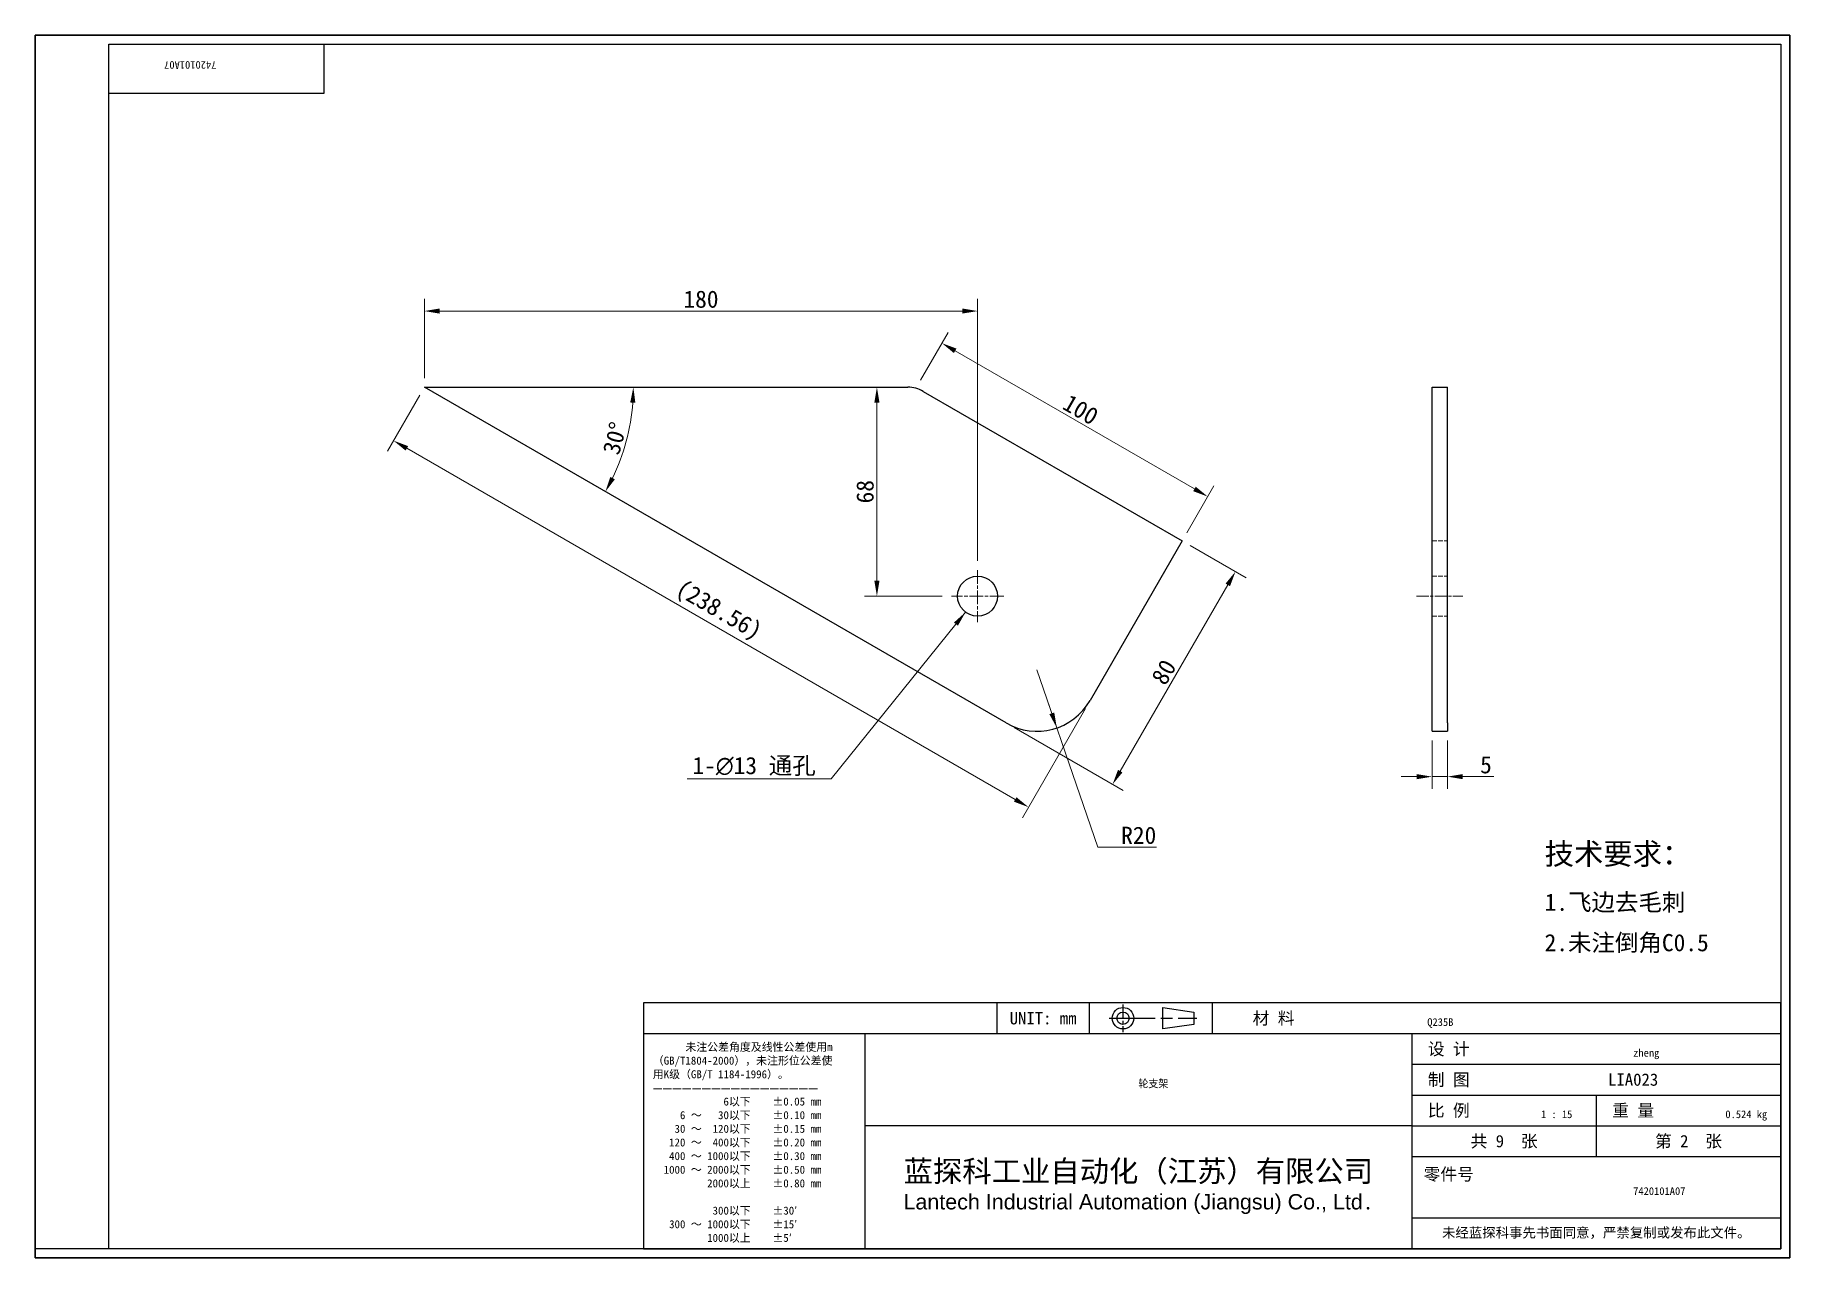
# Model space of a CAD drawing. Header units: millimetres. Extents: x 12 to 583, y 11 to 409.
import ezdxf
from ezdxf.enums import TextEntityAlignment as Align

# ---------------------------------------------------------------- set-up
doc = ezdxf.new("R2018")
doc.units = ezdxf.units.MM
doc.header["$LTSCALE"] = 2
doc.linetypes.add('CHAIN', pattern=[0.3543, 0.2362, -0.0295, 0.0591, -0.0295])
doc.linetypes.add('DASHED', pattern=[0.2067, 0.1654, -0.0413])
for name, color, linetype, lineweight in [('1', 7, 'Continuous', 18), ('可见 (ISO)', 7, 'Continuous', 25), ('图框 (ISO)', 7, 'Continuous', 35), ('标题 (ISO)', 7, 'Continuous', 25)]:
    doc.layers.add(name, color=color, linetype=linetype, lineweight=lineweight)
for name, color, linetype, lineweight, true_color in [('中心标记 (ISO)', 1, 'CHAIN', 18, 0xff0000), ('中心线 (ISO)', 1, 'CHAIN', 18, 0xff0000), ('尺寸 (ISO)', 7, 'Continuous', 18, 0x008000), ('符号 (ISO)', 7, 'Continuous', 18, 0x008000), ('隐藏 (ISO)', 5, 'DASHED', 18, 0x0000ff)]:
    doc.layers.add(name, color=color, linetype=linetype, lineweight=lineweight, true_color=true_color)
doc.styles.get("Standard").update_dxf_attribs({"font": 'simfang.ttf'})
doc.styles.add('文本样式164', font='SimSun.ttf')
doc.styles.add('最新国标', font='simfang.ttf')
doc.styles.add('注释文本 (ISO)', font='simfang.ttf')
doc.dimstyles.new('默认 (GB)', dxfattribs={"dimscale": 2, "dimtxt": 2.8, "dimasz": 2.5, "dimexe": 2, "dimexo": 1.5, "dimgap": 0.5, "dimtad": 1, "dimtoh": 1, "dimdsep": 46, "dimtxsty": '最新国标', "dimcen": 0.09, "dimdle": 10, "dimclrd": 256, "dimclre": 256, "dimclrt": 256, "dimazin": 2, "dimtfac": 0.535714, "dimtdec": 3, "dimtmove": 0, "dimatfit": 3, "dimfxl": 0, "dimtolj": 1, "dimlwd": -1, "dimlwe": -1, "dimarcsym": 0})
doc.dimstyles.new('默认 (GB)$7', dxfattribs={"dimscale": 2, "dimtxt": 2.8, "dimasz": 2.5, "dimexe": 2, "dimexo": 1.5, "dimgap": 0.5, "dimtad": 1, "dimtoh": 1, "dimdsep": 46, "dimtxsty": '最新国标', "dimcen": 0.09, "dimdle": 10, "dimclrd": 256, "dimclre": 256, "dimclrt": 256, "dimazin": 2, "dimtfac": 0.535714, "dimtdec": 3, "dimtmove": 0, "dimatfit": 3, "dimfxl": 0, "dimtolj": 1, "dimlwd": -1, "dimlwe": -1, "dimarcsym": 0})

# ---------------------------------------------------------------- blocks, each defined once
blk = doc.blocks.new('图框 最新国标')
at = {"layer": '图框 (ISO)'}
for p, q in [((6, 7), (6, 204.5)), ((6, 204.5), (291.5, 204.5)), ((291.5, 204.5), (291.5, 5.5)), ((6, 7), (6, 5.5)), ((6, 7), (6, 5.5)), ((291.5, 5.5), (6, 5.5))]:
    blk.add_line(p, q, dxfattribs=at)
at = {"layer": '图框 (ISO)', "color": 7, "linetype": 'Continuous', "lineweight": 25}
for p, q in [((18, 203), (290, 203)), ((18, 7), (18, 203)), ((18, 203), (290, 203)), ((53, 203), (53, 195)), ((290, 203), (290, 7)), ((290, 203), (290, 7)), ((53, 195), (18, 195)), ((290, 7), (6, 7)), ((290, 7), (18, 7))]:
    blk.add_line(p, q, dxfattribs=at)
at = {"layer": '图框 (ISO)', "lineweight": 30}
blk.add_attdef('零件代号', text='', height=2.5, rotation=180, dxfattribs=at).set_placement((35.5, 199), align=Align.MIDDLE_CENTER)
blk = doc.blocks.new('标题栏 副本 最新国标')
at = {"layer": '标题 (ISO)'}
for p, q in [((381.98, -183.84), (196.98, -183.84)), ((196.98, -183.84), (196.98, -223.84)), ((254.48, -183.84), (254.48, -188.84)), ((269.48, -183.84), (269.48, -188.84)), ((281.48, -188.09), (281.48, -184.59)), ((281.48, -184.59), (286.48, -185.34)), ((286.48, -185.34), (286.48, -187.34)), ((289.48, -183.84), (289.48, -188.84)), ((381.98, -223.84), (381.98, -183.84)), ((383.48, -183.84), (383.48, -225.34)), ((286.48, -187.34), (281.48, -188.09)), ((196.98, -188.84), (381.98, -188.84)), ((232.98, -188.84), (232.98, -223.84)), ((321.98, -188.84), (321.98, -223.84)), ((321.98, -193.84), (381.98, -193.84)), ((321.98, -198.84), (381.98, -198.84)), ((351.98, -198.84), (351.98, -208.84)), ((321.98, -203.84), (232.98, -203.84)), ((321.98, -203.84), (381.98, -203.84)), ((321.98, -208.84), (381.98, -208.84)), ((321.98, -218.84), (381.98, -218.84)), ((196.98, -223.84), (381.98, -223.84)), ((383.48, -225.34), (196.98, -225.34))]:
    blk.add_line(p, q, dxfattribs=at)
at = {"layer": '标题 (ISO)', "linetype": 'CHAIN', "ltscale": 5.000333}
blk.add_line((274.98, -184.09), (274.98, -188.59), dxfattribs=at)
at = {"layer": '标题 (ISO)', "linetype": 'CHAIN', "ltscale": 15.834605}
blk.add_line((272.73, -186.34), (286.98, -186.34), dxfattribs=at)
at = {"layer": '标题 (ISO)'}
for radius in [1.75, 1]:
    blk.add_circle((274.98, -186.34), radius, dxfattribs=at)
at = {"layer": '1', "style": '文本样式164'}
for s, p in [('UNIT: mm', (261.98, -186.34)), ('材 料', (299.48, -186.34)), ('设 计', (327.98, -191.34)), ('制 图', (327.98, -196.34)), ('比 例', (327.98, -201.34)), ('重 量', (357.98, -201.34)), ('共 9  张', (336.98, -206.34)), ('第 2  张', (366.98, -206.34))]:
    blk.add_text(s, height=2, dxfattribs=at).set_placement(p, align=Align.MIDDLE_CENTER)
at = {"layer": '标题 (ISO)', "style": '注释文本 (ISO)'}
for s, insert, char_height, attachment_point, line_spacing_factor in [('\\fSimSun|b0|i0;{\\H1.3000;      未注公差角度及线性公差使用m\\P}\\fSimSun|b0|i0;{\\H1.3000;（GB/T1804-2000），未注形位公差使\\P}\\fSimSun|b0|i0;{\\H1.3000;用K级（GB/T 1184-1996）。\\P}\\fSimSun|b0|i0;{\\H1.3000;—————————————————\\P}\\fSimSun|b0|i0;{\\H1.3000;             6以下    ±0.05 mm\\P}\\fSimSun|b0|i0;{\\H1.3000;     6 ～   30以下    ±0.10 mm\\P}\\fSimSun|b0|i0;{\\H1.3000;    30 ～  120以下    ±0.15 mm\\P}\\fSimSun|b0|i0;{\\H1.3000;   120 ～  400以下    ±0.20 mm\\P}\\fSimSun|b0|i0;{\\H1.3000;   400 ～ 1000以下    ±0.30 mm\\P}\\fSimSun|b0|i0;{\\H1.3000;  1000 ～ 2000以下    ±0.50 mm\\P}\\fSimSun|b0|i0;{\\H1.3000;          2000以上    ±0.80 mm\\P}\\fSimSun|b0|i0;{\\H1.3000;\\P}\\fSimSun|b0|i0;{\\H1.3000;           300以下    ±30′\\P}\\fSimSun|b0|i0;{\\H1.3000;   300 ～ 1000以下    ±15′\\P}\\fSimSun|b0|i0;{\\H1.3000;          1000以上    ±5′}', (198.48, -206.63), 1.3, 4, 1.023913), ('\\pxsm0.94;\\fMicrosoft YaHei|b0|i0;{\\H3.5000;蓝探科工业自动化（江苏）有限公司\\P}\\fArial|b0|i0;{\\H2.5000;Lantech Industrial Automation (Jiangsu) Co., Ltd}\\fFangSong|b0|i0;{\\H2.5000;.}', (277.48, -213.84), 2, 5, 0.978695)]:
    blk.add_mtext(s, dxfattribs=dict(at, insert=insert, char_height=char_height, attachment_point=attachment_point, line_spacing_factor=line_spacing_factor))
at = {"layer": '标题 (ISO)', "attachment_point": 5, "style": '注释文本 (ISO)'}
for s, insert, char_height in [('\\fFangSong|b0|i0;LIA023', (357.98, -196.34), 2), ('\\fFangSong|b0|i0;零件号', (327.98, -211.84), 2), ('\\fSimSun|b0|i0;{\\H1.6000;未经蓝探科事先书面同意，严禁复制或发布此文件。}', (351.98, -221.34), 1.6)]:
    blk.add_mtext(s, dxfattribs=dict(at, insert=insert, char_height=char_height))
at = {"layer": '标题 (ISO)', "lineweight": 30, "flags": 104}
for tag, height, p in [('材料', 2, (324.48, -186.34)), ('设计人', 2, (357.98, -191.34)), ('库存编号', 3.5, (277.48, -196.34)), ('视图比例', 2, (342.98, -201.34)), ('质量\\P3;', 2, (372.98, -201.34)), ('零件代号', 3.5, (357.98, -213.84))]:
    blk.add_attdef(tag, text='', height=height, dxfattribs=at).set_placement(p, align=Align.MIDDLE_CENTER)
blk = doc.blocks.new('*D5')
at = {"layer": 'Defpoints', "color": 0, "transparency": 16777216}
for p in [(385.27, 244.38), (327.95, 185.1), (362.59, 165.1)]:
    blk.add_point(p, dxfattribs=at)
at = {"layer": '尺寸 (ISO)', "color": 116, "true_color": 0x00803f, "transparency": 16777216}
for p, q in [((387.87, 242.88), (406.06, 232.38)), ((400.09, 230.05), (365.09, 169.43)), ((330.55, 183.6), (366.06, 163.1))]:
    blk.add_line(p, q, dxfattribs=at)
for points in [[(399.37, 230.47), (400.82, 229.64), (402.59, 234.38)], [(364.37, 169.85), (365.82, 169.02), (362.59, 165.1)]]:
    blk.add_solid(points, dxfattribs=at)
at = {"layer": '尺寸 (ISO)', "transparency": 16777216, "insert": (379.28, 201.66), "char_height": 5.6, "attachment_point": 5, "rotation": 60, "style": '最新国标'}
blk.add_mtext('\\A1;80', dxfattribs=at)
blk = doc.blocks.new('*D6')
at = {"layer": 'Defpoints', "color": 0, "transparency": 16777216}
for p in [(284.56, 294.38), (285.92, 294.38), (310.17, 226.38)]:
    blk.add_point(p, dxfattribs=at)
at = {"layer": '尺寸 (ISO)', "color": 116, "true_color": 0x00803f, "transparency": 16777216}
for p, q in [((285.92, 231.38), (285.92, 289.38)), ((307.17, 226.38), (281.92, 226.38))]:
    blk.add_line(p, q, dxfattribs=at)
for points in [[(285.09, 289.38), (286.75, 289.38), (285.92, 294.38)], [(285.09, 231.38), (286.75, 231.38), (285.92, 226.38)]]:
    blk.add_solid(points, dxfattribs=at)
at = {"layer": '尺寸 (ISO)', "transparency": 16777216, "insert": (282.09, 260.38), "char_height": 5.6, "attachment_point": 5, "rotation": 90, "style": '最新国标'}
blk.add_mtext('\\A1;68', dxfattribs=at)
blk = doc.blocks.new('*D7')
at = {"layer": 'Defpoints', "color": 0, "transparency": 16777216}
for p in [(138.67, 319.18), (138.67, 294.38), (318.67, 234.88)]:
    blk.add_point(p, dxfattribs=at)
at = {"layer": '尺寸 (ISO)', "color": 116, "true_color": 0x00803f, "transparency": 16777216}
for p, q in [((138.67, 297.38), (138.67, 323.18)), ((318.67, 237.88), (318.67, 323.18)), ((313.67, 319.18), (143.67, 319.18))]:
    blk.add_line(p, q, dxfattribs=at)
for points in [[(143.67, 320.02), (143.67, 318.35), (138.67, 319.18)], [(313.67, 320.02), (313.67, 318.35), (318.67, 319.18)]]:
    blk.add_solid(points, dxfattribs=at)
at = {"layer": '尺寸 (ISO)', "transparency": 16777216, "insert": (228.67, 323.01), "char_height": 5.6, "attachment_point": 5, "style": '最新国标'}
blk.add_mtext('\\A1;180', dxfattribs=at)
blk = doc.blocks.new('*D8')
at = {"layer": 'Defpoints', "color": 0, "transparency": 16777216}
for p in [(138.67, 294.38), (141.67, 294.38), (202.57, 271.13), (327.95, 185.1)]:
    blk.add_point(p, dxfattribs=at)
at = {"layer": '尺寸 (ISO)', "color": 116, "true_color": 0x00803f, "transparency": 16777216}
blk.add_arc((138.67, 294.38), 68, 334.2139, 355.7861, dxfattribs=at)
for points in [[(205.65, 289.42), (207.32, 289.36), (206.67, 294.38)], [(200.64, 264.41), (199.16, 265.19), (197.56, 260.38)]]:
    blk.add_solid(points, dxfattribs=at)
at = {"layer": '尺寸 (ISO)', "transparency": 16777216, "insert": (200.65, 277.78), "char_height": 5.6, "attachment_point": 5, "rotation": 75, "style": '最新国标'}
blk.add_mtext('\\A1;30°', dxfattribs=at)
blk = doc.blocks.new('*D9')
at = {"layer": 'Defpoints', "color": 0, "transparency": 16777216}
for p in [(138.67, 294.38), (355.27, 192.42), (335.24, 157.72)]:
    blk.add_point(p, dxfattribs=at)
at = {"layer": '尺寸 (ISO)', "color": 116, "true_color": 0x00803f, "transparency": 16777216}
for p, q in [((137.17, 291.79), (126.63, 273.54)), ((132.96, 274.5), (330.91, 160.22)), ((353.77, 189.82), (333.24, 154.25))]:
    blk.add_line(p, q, dxfattribs=at)
for points in [[(133.38, 275.22), (132.55, 273.78), (128.63, 277)], [(331.32, 160.94), (330.49, 159.5), (335.24, 157.72)]]:
    blk.add_solid(points, dxfattribs=at)
at = {"layer": '尺寸 (ISO)', "transparency": 16777216, "insert": (234.26, 221.38), "char_height": 5.6, "attachment_point": 5, "rotation": 330, "style": '最新国标'}
blk.add_mtext('\\A1;(238.56)', dxfattribs=at)
blk = doc.blocks.new('*D10')
at = {"layer": 'Defpoints', "color": 0, "transparency": 16777216}
for p in [(298.58, 294.04), (393.58, 258.78), (385.27, 244.38)]:
    blk.add_point(p, dxfattribs=at)
at = {"layer": '尺寸 (ISO)', "color": 116, "true_color": 0x00803f, "transparency": 16777216}
for p, q in [((300.08, 296.64), (309.06, 312.2)), ((311.39, 306.23), (389.25, 261.28)), ((386.77, 246.98), (395.58, 262.24))]:
    blk.add_line(p, q, dxfattribs=at)
for points in [[(311.81, 306.96), (310.97, 305.51), (307.06, 308.73)], [(389.67, 262), (388.84, 260.56), (393.58, 258.78)]]:
    blk.add_solid(points, dxfattribs=at)
at = {"layer": '尺寸 (ISO)', "transparency": 16777216, "insert": (352.24, 287.08), "char_height": 5.6, "attachment_point": 5, "rotation": 330, "style": '最新国标'}
blk.add_mtext('\\A1;100', dxfattribs=at)
blk = doc.blocks.new('*D11')
at = {"layer": 'Defpoints', "color": 0, "transparency": 16777216}
for p in [(337.95, 202.42), (344.46, 183.51)]:
    blk.add_point(p, dxfattribs=at)
at = {"layer": '尺寸 (ISO)', "color": 116, "true_color": 0x00803f, "transparency": 16777216}
for p, q in [((337.95, 202.42), (344.46, 183.51)), ((342.83, 188.24), (341.21, 192.97)), ((344.46, 183.51), (346.09, 178.78)), ((357.82, 144.68), (346.09, 178.78)), ((376.92, 144.68), (357.82, 144.68))]:
    blk.add_line(p, q, dxfattribs=at)
blk.add_solid([(343.62, 188.51), (342.05, 187.97), (344.46, 183.51)], dxfattribs=at)
at = {"layer": '尺寸 (ISO)', "transparency": 16777216, "insert": (371.11, 148.51), "char_height": 5.6, "attachment_point": 5, "style": '最新国标'}
blk.add_mtext('\\A1;R20', dxfattribs=at)
blk = doc.blocks.new('*D12')
at = {"layer": 'Defpoints', "color": 0, "transparency": 16777216}
for p in [(466.55, 182.42), (471.55, 182.42), (471.55, 167.64)]:
    blk.add_point(p, dxfattribs=at)
at = {"layer": '尺寸 (ISO)', "color": 116, "true_color": 0x00803f, "transparency": 16777216}
for p, q in [((466.55, 179.42), (466.55, 163.64)), ((471.55, 179.42), (471.55, 163.64)), ((461.55, 167.64), (456.55, 167.64)), ((466.55, 167.64), (471.55, 167.64)), ((476.55, 167.64), (486.65, 167.64))]:
    blk.add_line(p, q, dxfattribs=at)
for points in [[(461.55, 168.47), (461.55, 166.81), (466.55, 167.64)], [(476.55, 168.47), (476.55, 166.81), (471.55, 167.64)]]:
    blk.add_solid(points, dxfattribs=at)
at = {"layer": '尺寸 (ISO)', "transparency": 16777216, "insert": (484.1, 171.47), "char_height": 5.6, "attachment_point": 5, "style": '最新国标'}
blk.add_mtext('\\A1;5', dxfattribs=at)

msp = doc.modelspace()

# ---------------------------------------------------------------- linework, layer by layer
at = {"layer": '中心标记 (ISO)', "ltscale": 9.445163}
for p, q in [((318.6706, 234.884), (318.6706, 217.884)), ((327.1706, 226.384), (310.1706, 226.384))]:
    msp.add_line(p, q, dxfattribs=at)
at = {"layer": '中心线 (ISO)', "ltscale": 8.333956}
msp.add_line((461.5497, 226.384), (476.5497, 226.384), dxfattribs=at)
at = {"layer": '可见 (ISO)'}
for p, q in [((138.6706, 294.384), (295.9911, 294.384)), ((327.9527, 185.102), (138.6706, 294.384)), ((300.9911, 293.0443), (385.2732, 244.384)), ((466.5497, 294.384), (471.5497, 294.384)), ((466.5497, 185.102), (466.5497, 294.384)), ((471.5497, 185.102), (471.5497, 294.384)), ((385.2732, 244.384), (355.2732, 192.4225)), ((466.5497, 182.4225), (466.5497, 185.102)), ((471.5497, 185.102), (471.5497, 182.4225)), ((466.5497, 182.4225), (471.5497, 182.4225))]:
    msp.add_line(p, q, dxfattribs=at)
msp.add_circle((318.6706, 226.384), 6.5, dxfattribs=at)
for centre, radius, start, end in [((295.9911, 284.384), 10, 60, 90), ((337.9527, 202.4225), 20, 240, 330)]:
    msp.add_arc(centre, radius, start, end, dxfattribs=at)
at = {"layer": '隐藏 (ISO)', "ltscale": 4.761642}
for p, q in [((466.5497, 244.384), (471.5497, 244.384)), ((466.5497, 232.884), (471.5497, 232.884)), ((466.5497, 219.884), (471.5497, 219.884))]:
    msp.add_line(p, q, dxfattribs=at)

# ---------------------------------------------------------------- block references
ref = msp.add_blockref('图框 最新国标', (0, 0), dxfattribs=dict(xscale=2, yscale=2, zscale=2))
lines = msp.add_mtext('7420101A07', dxfattribs={"layer": '图框 (ISO)', "insert": (71, 398), "char_height": 2.5, "attachment_point": 1, "rotation": 180})
ref.add_attrib('零件代号', '', (71, 398)).embed_mtext(lines)
ref = msp.add_blockref('标题栏 副本 最新国标', (-183.9651, 461.6886), dxfattribs=dict(xscale=2, yscale=2, zscale=2))
lines = msp.add_mtext('7420101A07', dxfattribs={"layer": '标题 (ISO)', "insert": (532, 34), "char_height": 2.5, "attachment_point": 1})
ref.add_attrib('零件代号', '', (532, 34), dxfattribs={"flags": 104}).embed_mtext(lines)
lines = msp.add_mtext('轮支架', dxfattribs={"layer": '标题 (ISO)', "insert": (371, 69), "char_height": 2.5, "attachment_point": 1})
ref.add_attrib('库存编号', '', (371, 69), dxfattribs={"flags": 104}).embed_mtext(lines)
lines = msp.add_mtext('0.524 kg', dxfattribs={"layer": '标题 (ISO)', "insert": (562, 59), "char_height": 2.5, "attachment_point": 1})
ref.add_attrib('质量\\P3;', '', (562, 59), dxfattribs={"flags": 104}).embed_mtext(lines)
lines = msp.add_mtext('1 : 15', dxfattribs={"layer": '标题 (ISO)', "insert": (502, 59), "char_height": 2.5, "attachment_point": 1})
ref.add_attrib('视图比例', '', (502, 59), dxfattribs={"flags": 104}).embed_mtext(lines)
lines = msp.add_mtext('zheng', dxfattribs={"layer": '标题 (ISO)', "insert": (532, 79), "char_height": 2.5, "attachment_point": 1})
ref.add_attrib('设计人', '', (532, 79), dxfattribs={"flags": 104}).embed_mtext(lines)
lines = msp.add_mtext('Q235B', dxfattribs={"layer": '标题 (ISO)', "insert": (465, 89), "char_height": 2.5, "attachment_point": 1})
ref.add_attrib('材料', '', (465, 89), dxfattribs={"flags": 104}).embed_mtext(lines)

# ---------------------------------------------------------------- texts
at = {"layer": '符号 (ISO)'}
for s, insert, char_height, width, attachment_point, line_spacing_factor, style in [('1-\\fAIGDT|b0|i0;{\\H5.6000;n}\\fFangSong|b0|i0;{\\H5.6000;13 通孔}', (266.0053, 167.8451), 5.6, 44.442011, 9, 0.49, '最新国标'), ('\\pxsm1.41;\\fFangSong|b0|i0;{\\H7.0000;技术要求：}\\fFangSong|b0|i0;{\\H5.6000;\\P}\\fFangSong|b0|i0;{\\H5.6000;1.飞边去毛刺\\P}\\fFangSong|b0|i0;{\\H5.6000;2.未注倒角C0.5}', (503.1786, 128.0814), 4, 58.685379, 4, 1.32748, '注释文本 (ISO)')]:
    msp.add_mtext(s, dxfattribs=dict(at, insert=insert, char_height=char_height, width=width, attachment_point=attachment_point, line_spacing_factor=line_spacing_factor, style=style))

# ---------------------------------------------------------------- dimensions: what is measured, and where the dimension line sits
at = {"layer": '尺寸 (ISO)', "color": 116, "true_color": 0x00803f}
for base, p1, p2, angle, override, picture, middle in [((138.6706, 319.1827), (318.6706, 234.884), (138.6706, 294.384), 180, {"dimgap": 0.5, "dimtoh": 0, "dimdec": 2, "dimtol": 0, "dimlim": 0, "dimtp": 0, "dimtm": 0, "dimtdec": 3, "dimtofl": 0, "dimatfit": 1}, '*D7', (228.6706, 319.1827)), ((393.5845, 258.7796), (298.5793, 294.0433), (385.2732, 244.384), 150, {"dimgap": 0.5, "dimtoh": 0, "dimdec": 0, "dimtol": 0, "dimlim": 0, "dimtp": 0, "dimtm": 0, "dimtdec": 3, "dimtofl": 0, "dimatfit": 1}, '*D10', (350.3227, 283.7568)), ((285.9186, 294.384), (310.1706, 226.384), (284.5599, 294.384), 90, {"dimgap": 0.5, "dimtoh": 0, "dimdec": 2, "dimse2": 1, "dimtol": 0, "dimlim": 0, "dimtp": 0, "dimtm": 0, "dimtdec": 3, "dimtofl": 0, "dimatfit": 1}, '*D6', (285.9186, 260.384)), ((362.5937, 165.102), (385.2732, 244.384), (327.9527, 185.102), 240, {"dimgap": 0.5, "dimtoh": 0, "dimdec": 2, "dimtol": 0, "dimlim": 0, "dimtp": 0, "dimtm": 0, "dimtdec": 3, "dimtofl": 0, "dimatfit": 1}, '*D5', (382.5937, 199.743)), ((471.5497, 167.6388), (466.5497, 182.4225), (471.5497, 182.4225), 180, {"dimgap": 0.5, "dimtoh": 0, "dimdec": 2, "dimtol": 0, "dimlim": 0, "dimtp": 0, "dimtm": 0, "dimtdec": 3, "dimtofl": 1, "dimatfit": 1}, '*D12', (484.1017, 167.6388))]:
    dim = msp.add_linear_dim(base=base, p1=p1, p2=p2, angle=angle, dimstyle='默认 (GB)', override=override, dxfattribs=at)
    dim.commit()
    dim.dimension.update_dxf_attribs({"geometry": picture, "text_midpoint": middle, "dimtype": 160})
dim = msp.add_linear_dim(base=(335.2366, 157.7182), p1=(138.6706, 294.384), p2=(355.2732, 192.4225), angle=150, text='(<>)', dimstyle='默认 (GB)', override={"dimgap": 0.5, "dimtoh": 0, "dimdec": 2, "dimtol": 0, "dimlim": 0, "dimtp": 0, "dimtm": 0, "dimtdec": 3, "dimtofl": 0, "dimatfit": 1}, dxfattribs=at)
dim.commit()
dim.dimension.update_dxf_attribs({"geometry": '*D9', "text_midpoint": (231.9354, 217.3592), "dimtype": 160})
dim = msp.add_angular_dim_3p(base=(202.5697, 271.1267), center=(138.6706, 294.384), p1=(327.9527, 185.102), p2=(141.6706, 294.384), dimstyle='默认 (GB)', override={"dimgap": 0.5, "dimtoh": 0, "dimse1": 1, "dimse2": 1, "dimadec": 2, "dimtol": 0, "dimlim": 0, "dimtp": 0, "dimtm": 0, "dimtdec": 2}, dxfattribs=at)
dim.commit()
dim.dimension.update_dxf_attribs({"geometry": '*D8', "text_midpoint": (204.3536, 276.7843), "dimtype": 165})
dim = msp.add_radius_dim(center=(337.9527, 202.4225), mpoint=(344.4607, 183.511), dimstyle='默认 (GB)', override={"dimgap": 0.5, "dimtih": 1, "dimdec": 2, "dimlfac": 1, "dimcen": 0, "dimtol": 0, "dimlim": 0, "dimtp": 0, "dimtm": 0, "dimtdec": 3}, dxfattribs=at)
dim.commit()
dim.dimension.update_dxf_attribs({"geometry": '*D11', "text_midpoint": (371.1123, 144.6771), "dimtype": 164})

# ---------------------------------------------------------------- leaders
at = {"layer": '符号 (ISO)', "annotation_type": 0, "has_hookline": 1, "hookline_direction": 1, "text_width": 41.8099}
msp.add_leader([(314.7702, 221.1843), (271.0053, 166.9117), (266.0053, 166.9117)], dimstyle='默认 (GB)$7', override={"dimgap": 0, "dimtad": 1}, dxfattribs=at)

doc.saveas('drawing.dxf')
